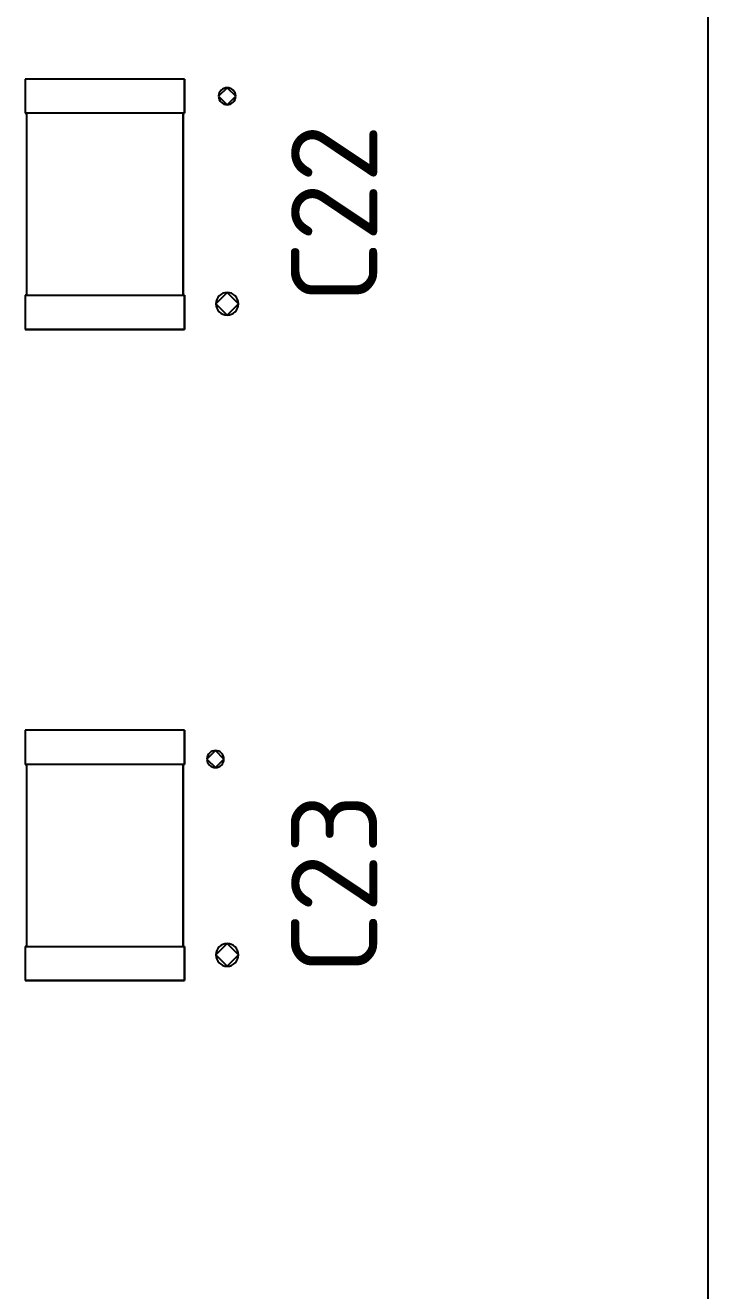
# Model space of a CAD drawing. Header units: inches. Extents: x 5 to 589, y -420 to -5.
# Drawn here: x 200.43 to 212.43, y -139.61 to -117.36 of the extents above; entities that cross this region are included whole.
import ezdxf

# ---------------------------------------------------------------- set-up
doc = ezdxf.new("R2010")
doc.units = ezdxf.units.IN
doc.header["$MEASUREMENT"] = 0
doc.styles.add('ISOCPEUR0', font='isocpeur.ttf', dxfattribs={"height": 2.87999})

msp = doc.modelspace()

# ---------------------------------------------------------------- linework, layer by layer
at = {"color": 18, "true_color": 0x000000}
for p, q in [((212.433, -68.754), (212.433, -170.754)), ((203.233, -118.304), (200.433, -118.304)), ((200.433, -118.304), (200.433, -118.904)), ((200.433, -118.304), (200.433, -118.904)), ((203.233, -118.304), (200.433, -118.304)), ((203.233, -118.904), (203.233, -118.304)), ((203.233, -118.304), (203.233, -118.904)), ((203.983, -118.454), (203.833, -118.604)), ((203.833, -118.604), (203.983, -118.754)), ((204.133, -118.604), (203.983, -118.454)), ((203.983, -118.754), (204.133, -118.604)), ((200.433, -118.904), (200.453, -118.904)), ((203.233, -118.904), (200.433, -118.904)), ((200.453, -118.904), (200.453, -122.104)), ((200.453, -118.904), (200.453, -122.104)), ((203.211, -122.104), (203.211, -118.904)), ((203.211, -118.904), (203.233, -118.904)), ((203.211, -118.904), (203.211, -122.104)), ((200.453, -122.104), (200.433, -122.104)), ((200.433, -122.104), (200.433, -122.704)), ((200.433, -122.104), (200.433, -122.704)), ((200.433, -122.104), (203.233, -122.104)), ((203.233, -122.104), (203.211, -122.104)), ((203.233, -122.704), (203.233, -122.104)), ((203.233, -122.104), (203.233, -122.704)), ((203.983, -122.054), (203.783, -122.254)), ((204.183, -122.254), (203.983, -122.054)), ((203.783, -122.254), (203.983, -122.454)), ((203.983, -122.454), (204.183, -122.254)), ((200.433, -122.704), (203.233, -122.704)), ((203.233, -122.704), (200.433, -122.704)), ((203.233, -129.754), (200.433, -129.754)), ((200.433, -129.754), (200.433, -130.354)), ((200.433, -129.754), (200.433, -130.354)), ((203.233, -129.754), (200.433, -129.754)), ((203.233, -130.354), (203.233, -129.754)), ((203.233, -129.754), (203.233, -130.354)), ((203.777, -130.11), (203.627, -130.26)), ((203.927, -130.26), (203.777, -130.11)), ((200.433, -130.354), (200.453, -130.354)), ((203.233, -130.354), (200.433, -130.354)), ((200.453, -130.354), (200.453, -133.554)), ((200.453, -130.354), (200.453, -133.554)), ((203.211, -133.554), (203.211, -130.354)), ((203.211, -130.354), (203.233, -130.354)), ((203.211, -130.354), (203.211, -133.554)), ((203.627, -130.26), (203.777, -130.41)), ((203.777, -130.41), (203.927, -130.26)), ((203.983, -133.504), (203.783, -133.704)), ((204.183, -133.704), (203.983, -133.504)), ((200.453, -133.554), (200.433, -133.554)), ((200.433, -133.554), (200.433, -134.154)), ((200.433, -133.554), (200.433, -134.154)), ((200.433, -133.554), (203.233, -133.554)), ((203.233, -133.554), (203.211, -133.554)), ((203.233, -134.154), (203.233, -133.554)), ((203.233, -133.554), (203.233, -134.154)), ((203.783, -133.704), (203.983, -133.904)), ((203.983, -133.904), (204.183, -133.704)), ((200.433, -134.154), (203.233, -134.154)), ((203.233, -134.154), (200.433, -134.154))]:
    msp.add_line(p, q, dxfattribs=at)
at = {"color": 7, "true_color": 0xffffff}
for p, q in [((203.233, -118.304), (200.433, -118.304)), ((200.433, -118.304), (200.433, -118.904)), ((200.433, -118.304), (200.433, -118.904)), ((203.233, -118.304), (200.433, -118.304)), ((203.233, -118.904), (203.233, -118.304)), ((203.233, -118.304), (203.233, -118.904)), ((200.433, -118.904), (200.453, -118.904)), ((203.233, -118.904), (200.433, -118.904)), ((200.453, -118.904), (200.453, -122.104)), ((200.453, -118.904), (200.453, -122.104)), ((203.211, -122.104), (203.211, -118.904)), ((203.211, -118.904), (203.233, -118.904)), ((203.211, -118.904), (203.211, -122.104)), ((200.453, -122.104), (200.433, -122.104)), ((200.433, -122.104), (200.433, -122.704)), ((200.433, -122.104), (200.433, -122.704)), ((200.433, -122.104), (203.233, -122.104)), ((203.233, -122.104), (203.211, -122.104)), ((203.233, -122.704), (203.233, -122.104)), ((203.233, -122.104), (203.233, -122.704)), ((200.433, -122.704), (203.233, -122.704)), ((203.233, -122.704), (200.433, -122.704)), ((203.233, -129.754), (200.433, -129.754)), ((200.433, -129.754), (200.433, -130.354)), ((200.433, -129.754), (200.433, -130.354)), ((203.233, -129.754), (200.433, -129.754)), ((203.233, -130.354), (203.233, -129.754)), ((203.233, -129.754), (203.233, -130.354)), ((200.433, -130.354), (200.453, -130.354)), ((203.233, -130.354), (200.433, -130.354)), ((200.453, -130.354), (200.453, -133.554)), ((200.453, -130.354), (200.453, -133.554)), ((203.211, -133.554), (203.211, -130.354)), ((203.211, -130.354), (203.233, -130.354)), ((203.211, -130.354), (203.211, -133.554)), ((200.453, -133.554), (200.433, -133.554)), ((200.433, -133.554), (200.433, -134.154)), ((200.433, -133.554), (200.433, -134.154)), ((200.433, -133.554), (203.233, -133.554)), ((203.233, -133.554), (203.211, -133.554)), ((203.233, -134.154), (203.233, -133.554)), ((203.233, -133.554), (203.233, -134.154)), ((200.433, -134.154), (203.233, -134.154)), ((203.233, -134.154), (200.433, -134.154))]:
    msp.add_line(p, q, dxfattribs=at)
at = {"color": 18, "true_color": 0x000000}
for centre, radius, start, end in [((203.983, -118.604), 0.15, 90, 180), ((203.983, -118.604), 0.15, 180, 270), ((203.983, -118.604), 0.15, 0, 90), ((203.983, -118.604), 0.15, 270, 0), ((203.983, -122.254), 0.2, 90, 180), ((203.983, -122.254), 0.2, 0, 90), ((203.983, -122.254), 0.2, 180, 270), ((203.983, -122.254), 0.2, 270, 0), ((203.777, -130.26), 0.15, 90, 180), ((203.777, -130.26), 0.15, 0, 90), ((203.777, -130.26), 0.15, 180, 270), ((203.777, -130.26), 0.15, 270, 0), ((203.983, -133.704), 0.2, 90, 180), ((203.983, -133.704), 0.2, 0, 90), ((203.983, -133.704), 0.2, 180, 270), ((203.983, -133.704), 0.2, 270, 0)]:
    msp.add_arc(centre, radius, start, end, dxfattribs=at)

# ---------------------------------------------------------------- texts
at = {"color": 18, "true_color": 0x000000, "style": 'ISOCPEUR0'}
for s, p in [('C22', (206.624, -122.25)), ('C23', (206.624, -134.051))]:
    msp.add_text(s, height=1.5158, rotation=90, dxfattribs=at).set_placement(p)

doc.saveas('drawing.dxf')
